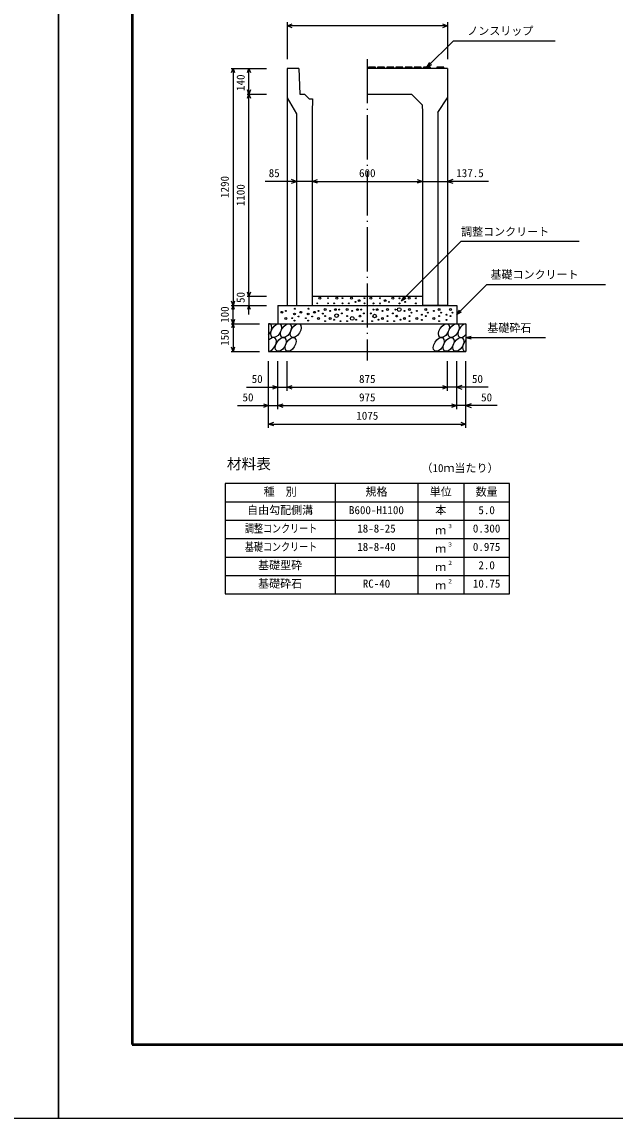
# Model space of a CAD drawing. Units: millimetres, scale not verified. Extents: x -16800 to 16800, y -5940 to 5940.
# Drawn here: x -200 to 3032, y -5940 to 26 of the extents above; entities that cross this region are included whole.
import ezdxf
from ezdxf.enums import TextEntityAlignment as Align

# ---------------------------------------------------------------- set-up
doc = ezdxf.new("R2010")
doc.units = ezdxf.units.MM
doc.header["$LTSCALE"] = 20
doc.linetypes.add('LONG_DASHED_DOTTED', pattern=[15.25, 12, -1.5, 0.25, -1.5])
for name, color, linetype, lineweight in [('0-0_DIM', 7, 'Continuous', 25), ('0-1_Defpoints', 5, 'Continuous', 25), ('0-2_HATCH', 6, 'Continuous', 25), ('0-3_HYO', 3, 'Continuous', 25), ('0-4_HYO2', 4, 'Continuous', 25), ('0-5_OUTLINE', 3, 'Continuous', 25), ('0-6_TXT', 7, 'Continuous', 25), ('0-7_WAKU', 3, 'Continuous', 25)]:
    doc.layers.add(name, color=color, linetype=linetype, lineweight=lineweight)
doc.styles.add('ＭＳ ゴシック', font='')
doc.styles.get('ＭＳ ゴシック').set_extended_font_data('MS Gothic')

msp = doc.modelspace()

# ---------------------------------------------------------------- linework, layer by layer
at = {"layer": '0-0_DIM'}
for p, q in [((1244.28, 25.08), (1244.28, -176.66)), ((2119.28, 5.08), (1244.28, 5.08)), ((2119.28, 25.08), (2119.28, -176.66)), ((2006.78, -220.16), (2148.99, -77.95)), ((2705.88, -77.95), (2148.99, -77.95)), ((940.08, -226.66), (1133.41, -226.66)), ((950.08, -226.66), (950.08, -1516.66)), ((1036.75, -366.66), (1036.75, -226.66)), ((2006.78, -220.16), (2021.78, -194.18)), ((2006.78, -220.16), (2032.76, -205.16)), ((1026.75, -366.66), (1133.41, -366.66)), ((1036.75, -1466.66), (1036.75, -366.66)), ((1296.78, -841.66), (1126.09, -841.66)), ((1381.78, -841.66), (1296.78, -841.66)), ((1381.78, -841.66), (1981.78, -841.66)), ((1981.78, -841.66), (2119.28, -841.66)), ((2342.05, -841.66), (2119.28, -841.66)), ((2332.94, -1403.01), (2169.28, -1566.66)), ((2332.94, -1403.01), (2979.81, -1403.01)), ((1026.75, -1466.66), (1133.41, -1466.66)), ((1036.75, -1466.66), (1036.75, -1516.66)), ((1868.1, -1491.66), (1883.1, -1465.68)), ((1868.1, -1491.66), (1894.08, -1476.66)), ((940.08, -1516.66), (1133.41, -1516.66)), ((950.08, -1616.66), (950.08, -1516.66)), ((1036.75, -1566.66), (1036.75, -1516.66)), ((2169.28, -1566.66), (2184.28, -1540.68)), ((2169.28, -1566.66), (2195.26, -1551.66)), ((940.08, -1616.66), (1094.28, -1616.66)), ((950.08, -1616.66), (950.08, -1766.66)), ((2219.28, -1691.66), (2248.26, -1683.9)), ((2219.28, -1691.66), (2652.6, -1691.66)), ((2219.28, -1691.66), (2248.26, -1699.43)), ((940.08, -1766.66), (1094.28, -1766.66)), ((1144.28, -2182.18), (1144.28, -1819.83)), ((1194.28, -2082.18), (1194.28, -1819.83)), ((1244.28, -1982.18), (1244.28, -1819.83)), ((2119.28, -1982.18), (2119.28, -1819.83)), ((2169.28, -2082.18), (2169.28, -1819.83)), ((2219.28, -2182.18), (2219.28, -1819.83)), ((1024.28, -1962.18), (1244.28, -1962.18)), ((1244.28, -1962.18), (2119.28, -1962.18)), ((2339.28, -1962.18), (2119.28, -1962.18)), ((974.28, -2062.18), (1194.28, -2062.18)), ((1194.28, -2062.18), (2169.28, -2062.18)), ((2389.28, -2062.18), (2169.28, -2062.18)), ((1144.28, -2162.18), (2219.28, -2162.18))]:
    msp.add_line(p, q, dxfattribs=at)
at = {"layer": '0-0_DIM', "linetype": 'LONG_DASHED_DOTTED'}
msp.add_line((1681.78, -176.66), (1681.78, -1816.66), dxfattribs=at)
at = {"layer": '0-0_DIM'}
for points in [[(1272.51, -5.18), (1244.32, 5.08), (1272.51, 15.34)], [(2091.13, 15.34), (2119.32, 5.08), (2091.13, -5.18)], [(941.87, -249.21), (950.08, -226.66), (958.29, -249.21)], [(1028.54, -249.21), (1036.75, -226.66), (1044.96, -249.21)], [(1044.96, -344.11), (1036.75, -366.66), (1028.54, -344.11)], [(1028.54, -389.21), (1036.75, -366.66), (1044.96, -389.21)], [(1268.59, -851.92), (1296.78, -841.66), (1268.59, -831.4)], [(1409.97, -851.92), (1381.78, -841.66), (1409.97, -831.4)], [(1953.59, -831.4), (1981.78, -841.66), (1953.59, -851.92)], [(2147.47, -831.4), (2119.28, -841.66), (2147.47, -851.92)], [(1868.1, -1491.66), (2192.57, -1167.2), (2836.12, -1167.2)], [(1044.96, -1444.11), (1036.75, -1466.66), (1028.54, -1444.11)], [(958.29, -1494.11), (950.08, -1516.66), (941.87, -1494.11)], [(958.29, -1539.21), (950.08, -1516.66), (941.87, -1539.21)], [(1044.96, -1539.21), (1036.75, -1516.66), (1028.54, -1539.21)], [(958.29, -1594.11), (950.08, -1616.66), (941.87, -1594.11)], [(958.29, -1639.21), (950.08, -1616.66), (941.87, -1639.21)], [(958.29, -1744.11), (950.08, -1766.66), (941.87, -1744.11)], [(1166.09, -1951.91), (1194.28, -1962.18), (1166.09, -1972.44)], [(1272.47, -1972.44), (1244.28, -1962.18), (1272.47, -1951.91)], [(2091.09, -1951.91), (2119.28, -1962.18), (2091.09, -1972.44)], [(2197.47, -1951.91), (2169.28, -1962.18), (2197.47, -1972.44)], [(1116.09, -2051.91), (1144.28, -2062.18), (1116.09, -2072.44)], [(1222.47, -2072.44), (1194.28, -2062.18), (1222.47, -2051.91)], [(2141.09, -2051.91), (2169.28, -2062.18), (2141.09, -2072.44)], [(2247.47, -2051.91), (2219.28, -2062.18), (2247.47, -2072.44)], [(1172.47, -2172.44), (1144.28, -2162.18), (1172.47, -2151.91)], [(2191.09, -2151.91), (2219.28, -2162.18), (2191.09, -2172.44)]]:
    msp.add_lwpolyline(points, dxfattribs=at)
at = {"layer": '0-1_Defpoints'}
for points in [[(-16800, -5940), (0, -5940), (0, 5940), (-16800, 5940)], [(0, -5940), (16800, -5940), (16800, 5940), (0, 5940)]]:
    msp.add_lwpolyline(points, close=True, dxfattribs=at)
at = {"layer": '0-2_HATCH'}
for p, q in [((1726.78, -226.66), (1725.78, -220.16)), ((1776.78, -226.66), (1775.78, -220.16)), ((1826.78, -226.66), (1825.78, -220.16)), ((1876.78, -226.66), (1875.78, -220.16)), ((1926.78, -226.66), (1925.78, -220.16)), ((1976.78, -226.66), (1975.78, -220.16)), ((2026.78, -226.66), (2025.78, -220.16)), ((2099.28, -226.66), (2098.28, -220.16))]:
    msp.add_line(p, q, dxfattribs=at)
for points in [[(1725.78, -220.16), (1687.78, -220.16), (1686.78, -226.66)], [(1775.78, -220.16), (1737.78, -220.16), (1736.78, -226.66)], [(1825.78, -220.16), (1787.78, -220.16), (1786.78, -226.66)], [(1875.78, -220.16), (1837.78, -220.16), (1836.78, -226.66)], [(1925.78, -220.16), (1887.78, -220.16), (1886.78, -226.66)], [(1975.78, -220.16), (1937.78, -220.16), (1936.78, -226.66)], [(2025.78, -220.16), (1987.78, -220.16), (1986.78, -226.66)], [(2098.28, -220.16), (2060.28, -220.16), (2059.28, -226.66)]]:
    msp.add_lwpolyline(points, dxfattribs=at)
for centre, radius in [((1423.47, -1477.35), 5), ((1467.57, -1477.35), 2.5), ((1515.3, -1477.35), 5), ((1545.75, -1477.35), 2.5), ((1595.66, -1477.35), 5), ((1637.71, -1490.48), 5), ((1665.75, -1477.35), 2.5), ((1700.92, -1477.63), 5), ((1750.82, -1477.63), 2.5), ((1778.86, -1490.76), 5), ((1820.92, -1477.63), 5), ((1857.14, -1477.63), 2.5), ((1909.35, -1477.63), 5), ((1946.35, -1477.63), 2.5), ((1216.52, -1554.11), 5), ((1238.09, -1546.49), 2.5), ((1287.52, -1534.84), 2.5), ((1319.56, -1554.11), 5), ((1361.86, -1534.84), 2.5), ((1393.9, -1554.11), 5), ((1409.45, -1505.36), 2.5), ((1415.47, -1546.49), 2.5), ((1451.75, -1538.61), 5), ((1467.57, -1505.36), 2.5), ((1479.79, -1546.49), 2.5), ((1501.28, -1505.36), 2.5), ((1507.82, -1539.48), 5), ((1528.86, -1539.48), 2.5), ((1545.75, -1505.36), 2.5), ((1571.75, -1538.61), 5), ((1581.64, -1505.36), 2.5), ((1599.79, -1546.49), 2.5), ((1616.69, -1497.48), 2.5), ((1627.82, -1539.48), 5), ((1648.86, -1539.48), 2.5), ((1665.75, -1505.36), 2.5), ((1714.71, -1539.48), 2.5), ((1714.94, -1505.65), 2.5), ((1735.74, -1539.48), 5), ((1750.82, -1505.65), 2.5), ((1763.78, -1546.49), 2.5), ((1791.82, -1538.61), 5), ((1799.89, -1497.77), 2.5), ((1834.71, -1539.48), 2.5), ((1855.74, -1539.48), 10), ((1857.14, -1505.65), 2.5), ((1883.78, -1546.49), 2.5), ((1888.32, -1497.77), 2.5), ((1911.82, -1538.61), 5), ((1946.35, -1505.65), 2.5), ((1951.72, -1546.49), 2.5), ((1999.9, -1538.61), 5), ((2044.51, -1546.49), 2.5), ((2072.55, -1538.61), 5), ((2135.3, -1538.61), 5), ((1238.09, -1587.63), 5), ((1272.66, -1586.14), 2.5), ((1285.08, -1563.35), 5), ((1285.08, -1599.24), 2.5), ((1307.15, -1576.9), 2.5), ((1347, -1586.14), 2.5), ((1359.41, -1563.35), 5), ((1359.41, -1599.24), 2.5), ((1381.48, -1576.9), 2.5), ((1415.47, -1587.63), 5), ((1439.33, -1561.4), 2.5), ((1451.75, -1574.5), 2.5), ((1451.75, -1602.51), 2.5), ((1479.79, -1587.63), 5), ((1500.82, -1594.64), 2.5), ((1514.36, -1572.5), 10), ((1535.86, -1602.51), 2.5), ((1542.87, -1560.49), 2.5), ((1571.75, -1574.5), 2.5), ((1571.75, -1602.51), 2.5), ((1599.79, -1587.63), 10), ((1620.82, -1594.64), 2.5), ((1641.84, -1574.5), 5), ((1655.86, -1602.51), 2.5), ((1662.87, -1560.49), 2.5), ((1700.69, -1560.49), 2.5), ((1707.7, -1602.51), 2.5), ((1721.72, -1574.5), 10), ((1742.75, -1594.64), 2.5), ((1763.78, -1587.63), 5), ((1791.82, -1574.5), 2.5), ((1791.82, -1602.51), 2.5), ((1820.69, -1560.49), 2.5), ((1827.7, -1602.51), 2.5), ((1841.72, -1574.5), 5), ((1862.75, -1594.64), 2.5), ((1883.78, -1587.63), 5), ((1911.82, -1574.5), 2.5), ((1911.82, -1602.51), 2.5), ((1923.16, -1556.18), 2.5), ((1951.72, -1587.63), 5), ((1978.58, -1567.7), 2.5), ((1978.58, -1595.72), 2.5), ((1999.9, -1574.5), 2.5), ((2011.24, -1556.18), 2.5), ((2044.51, -1587.63), 5), ((2072.55, -1574.5), 2.5), ((2072.55, -1602.51), 2.5), ((2083.89, -1556.18), 2.5), ((2113.97, -1567.7), 2.5), ((2113.97, -1595.72), 2.5), ((2135.3, -1574.5), 2.5), ((2146.64, -1556.18), 2.5)]:
    msp.add_circle(centre, radius, dxfattribs=at)
for centre, start_param, end_param in [((1131.92, -1654.18), 4.385593, 6.6745444), ((2205.42, -1654.18), 0.3357715, 4.4411806), ((1157.24, -1729.17), 3.5111464, 7.548991), ((2230.75, -1729.17), 1.2110787, 3.5658734)]:
    msp.add_ellipse(centre, major_axis=(21.81, 35.31), ratio=0.5792, start_param=start_param, end_param=end_param, dxfattribs=at)
for centre in [(1185.13, -1654.18), (1238.34, -1654.18), (1291.54, -1654.18), (2099.01, -1654.18), (2152.22, -1654.18), (1210.45, -1729.17), (1263.66, -1729.17), (2071.12, -1729.17), (2124.33, -1729.17), (2177.54, -1729.17)]:
    msp.add_ellipse(centre, major_axis=(21.81, 35.31), ratio=0.5792, dxfattribs=at)
at = {"layer": '0-3_HYO'}
for p, q in [((1506.78, -2486.12), (1506.78, -3086.12)), ((1956.78, -2486.12), (1956.78, -3086.12)), ((2206.78, -2486.12), (2206.78, -3086.12)), ((906.78, -2586.12), (2456.78, -2586.12))]:
    msp.add_line(p, q, dxfattribs=at)
msp.add_lwpolyline([(906.78, -3086.12), (2456.78, -3086.12), (2456.78, -2486.12), (906.78, -2486.12)], close=True, dxfattribs=at)
at = {"layer": '0-4_HYO2'}
for p, q in [((906.78, -2686.12), (2456.78, -2686.12)), ((906.78, -2786.12), (2456.78, -2786.12)), ((906.78, -2886.12), (2456.78, -2886.12)), ((906.78, -2986.12), (2456.78, -2986.12))]:
    msp.add_line(p, q, dxfattribs=at)
at = {"layer": '0-5_OUTLINE'}
for p, q in [((1244.28, -226.66), (1244.28, -1516.66)), ((1309.28, -226.66), (1244.28, -226.66)), ((1309.28, -226.66), (1314.28, -366.66)), ((2119.28, -226.66), (1681.78, -226.66)), ((2119.28, -226.66), (2119.28, -1516.66)), ((1244.28, -386.66), (1296.78, -474.73)), ((1314.28, -366.66), (1339.28, -366.66)), ((1339.28, -366.66), (1364.28, -391.66)), ((1364.28, -391.66), (1383.66, -391.66)), ((1383.66, -391.66), (1381.78, -466.66)), ((1681.78, -366.66), (1921.78, -366.66)), ((1921.78, -366.66), (1980.76, -425.64)), ((2066.78, -466.66), (2119.28, -386.66)), ((1296.78, -474.73), (1296.78, -1516.66)), ((1381.78, -466.66), (1381.78, -1516.66)), ((1980.76, -425.64), (1981.78, -466.66)), ((1981.78, -466.66), (1981.78, -1516.66)), ((2066.78, -466.66), (2066.78, -1516.66)), ((1381.78, -1466.66), (1981.78, -1466.66)), ((1194.28, -1516.66), (2169.28, -1516.66)), ((1194.28, -1516.66), (1194.28, -1616.66)), ((1244.28, -1516.66), (1381.78, -1516.66)), ((2119.28, -1516.66), (1981.78, -1516.66)), ((2169.28, -1516.66), (2169.28, -1616.66)), ((1144.28, -1616.66), (2219.28, -1616.66)), ((1144.28, -1616.66), (1144.28, -1766.66)), ((2219.28, -1616.66), (2219.28, -1766.66)), ((1144.28, -1766.66), (2219.28, -1766.66))]:
    msp.add_line(p, q, dxfattribs=at)
at = {"layer": '0-7_WAKU', "lineweight": 50}
msp.add_lwpolyline([(400, -5540), (16400, -5540), (16400, 5540), (400, 5540)], close=True, dxfattribs=at)

# ---------------------------------------------------------------- texts
at = {"layer": '0-0_DIM', "style": 'ＭＳ ゴシック'}
for s, p in [('ノンスリップ', (2226.3, -57.77)), ('85', (1144.51, -831.66)), ('600', (1636.78, -831.66)), ('137.5', (2166.38, -831.66)), ('調整コンクリート', (2192.57, -1150.77)), ('基礎コンクリート', (2352.94, -1384.27)), ('基礎砕石', (2335.6, -1674.49)), ('50', (1051.84, -1952.18)), ('875', (1636.78, -1952.18)), ('50', (2251.72, -1952.18)), ('50', (1001.84, -2052.18)), ('975', (1636.78, -2052.18)), ('50', (2301.72, -2052.18)), ('1075', (1621.78, -2152.18))]:
    msp.add_text(s, height=43.99, dxfattribs=at).set_placement(p, align=Align.BOTTOM_LEFT)
for s, p in [('140', (1026.75, -349.41)), ('1290', (940.08, -931.66)), ('1100', (1026.75, -976.66)), ('50', (1026.75, -1503.33)), ('100', (940.08, -1611.66)), ('150', (940.08, -1736.66))]:
    msp.add_text(s, height=43.99, rotation=90, dxfattribs=at).set_placement(p, align=Align.BOTTOM_LEFT)
at = {"layer": '0-6_TXT', "style": 'ＭＳ ゴシック'}
for s, height, p in [('材料表', 58.65, (916.78, -2426.12)), ('（10ｍ当たり）', 43.99, (1976.78, -2437.12)), ('種\u3000別', 43.99, (1116.78, -2566.12)), ('規格', 43.99, (1671.78, -2566.12)), ('単位', 43.99, (2021.78, -2566.12)), ('数量', 43.99, (2271.78, -2566.12)), ('自由勾配側溝', 43.99, (1026.78, -2666.12)), ('B600-H1100', 43.99, (1581.78, -2666.12)), ('本', 43.99, (2051.78, -2666.12)), ('5.0', 43.99, (2286.78, -2666.12)), ('18-8-25', 43.99, (1626.78, -2766.12)), ('ｍ', 43.99, (2051.78, -2776.12)), ('３', 21.99, (2117.32, -2735.75)), ('0.300', 43.99, (2256.78, -2766.12)), ('18-8-40', 43.99, (1626.78, -2866.12)), ('ｍ', 43.99, (2051.78, -2876.12)), ('３', 21.99, (2117.32, -2835.75)), ('0.975', 43.99, (2256.78, -2866.12)), ('基礎型砕', 43.99, (1086.78, -2966.12)), ('２', 21.99, (2117.32, -2935.75)), ('2.0', 43.99, (2286.78, -2966.12)), ('ｍ', 43.99, (2051.78, -2976.12)), ('基礎砕石', 43.99, (1086.78, -3066.12)), ('RC-40', 43.99, (1656.78, -3066.12)), ('ｍ', 43.99, (2051.78, -3076.12)), ('２', 21.99, (2117.32, -3035.75)), ('10.75', 43.99, (2256.78, -3066.12))]:
    msp.add_text(s, height=height, dxfattribs=at).set_placement(p, align=Align.BOTTOM_LEFT)
at = {"layer": '0-6_TXT', "style": 'ＭＳ ゴシック', "width": 0.8}
for s, p in [('調整コンクリート', (1014.78, -2766.12)), ('基礎コンクリート', (1014.78, -2866.12))]:
    msp.add_text(s, height=43.99, dxfattribs=at).set_placement(p, align=Align.BOTTOM_LEFT)

doc.saveas('drawing.dxf')
